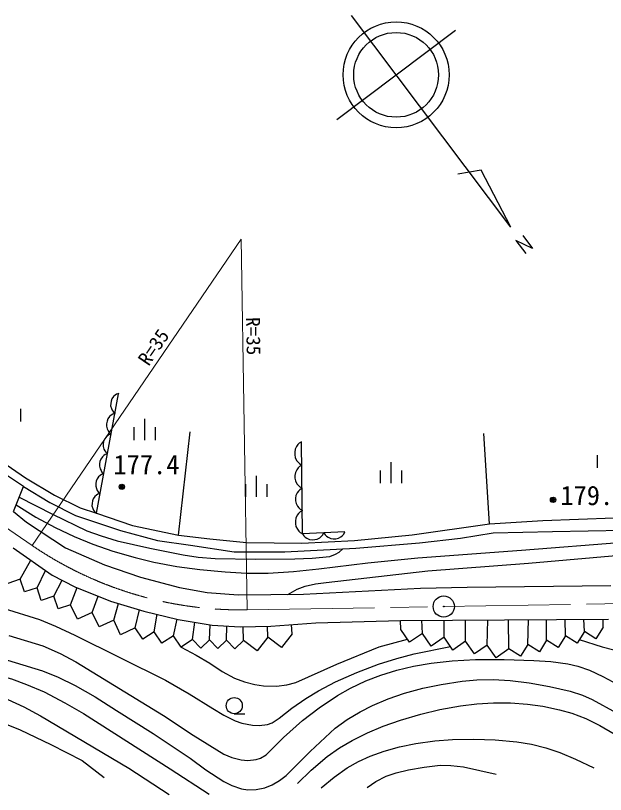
# Model space of a CAD drawing. Units: millimetres, scale not verified. Extents: x 40000 to 680000, y 20000 to 380000.
# Drawn here: x 422190 to 477833, y 263013 to 336544 of the extents above; entities that cross this region are included whole.
import ezdxf
from ezdxf.enums import TextEntityAlignment as Align

# ---------------------------------------------------------------- set-up
doc = ezdxf.new("R2010")
doc.units = ezdxf.units.MM
doc.header["$LTSCALE"] = 1000
doc.linetypes.add('CHAIN', pattern=[18.5, 12, -1.5, 3.5, -1.5])
for name, color, linetype, lineweight in [('M-BGD', 7, 'Continuous', 25), ('M-BMK', 2, 'CHAIN', 13), ('M-BMK-HTXT', 7, 'Continuous', 13), ('M-BMK-SRVR', 3, 'Continuous', 25)]:
    doc.layers.add(name, color=color, linetype=linetype, lineweight=lineweight)
doc.styles.add('ＭＳ ゴシック', font='')
doc.styles.get('ＭＳ ゴシック').set_extended_font_data('MS Gothic')

msp = doc.modelspace()

# ---------------------------------------------------------------- linework, layer by layer
at = {"layer": 'M-BGD'}
for p, q in [((468908, 316564), (453881, 336544)), ((452494, 326742), (463683, 335157)), ((466101, 321961), (463902, 321558)), ((468908, 316564), (466101, 321961)), ((470039, 315787), (470967, 314553)), ((470967, 314553), (469396, 315309)), ((469396, 315309), (470334, 314076)), ((429809, 289568), (431913, 300844)), ((431711, 300795), (431578, 300704)), ((431918, 300872), (431711, 300795)), ((431205, 300155), (431163, 299931)), ((431284, 300372), (431205, 300155)), ((431438, 300576), (431284, 300372)), ((431578, 300704), (431438, 300576)), ((422652, 299426), (422652, 298226)), ((431163, 299931), (431158, 299700)), ((431158, 299700), (431229, 299455)), ((431229, 299455), (431313, 299285)), ((431313, 299285), (431404, 299152)), ((422925, 292098), (413030, 298639)), ((431064, 298692), (430902, 298478)), ((431211, 298827), (431064, 298692)), ((431351, 298923), (431211, 298827)), ((431570, 299005), (431351, 298923)), ((431404, 299152), (431570, 299005)), ((415005, 298484), (423109, 292916)), ((430775, 298014), (430770, 297770)), ((430819, 298250), (430775, 298014)), ((430902, 298478), (430819, 298250)), ((434356, 298473), (434357, 296473)), ((430770, 297770), (430844, 297513)), ((430844, 297513), (430932, 297333)), ((430932, 297333), (431028, 297193)), ((431028, 297193), (431203, 297039)), ((433356, 297673), (433357, 296473)), ((435356, 297673), (435357, 296473)), ((437555, 287476), (438655, 297244)), ((466909, 288546), (466377, 297086)), ((430569, 296539), (430489, 296321)), ((430722, 296742), (430569, 296539)), ((430862, 296870), (430722, 296742)), ((430995, 296961), (430862, 296870)), ((431203, 297039), (430995, 296961)), ((430448, 296097), (430443, 295866)), ((430443, 295866), (430513, 295621)), ((430489, 296321), (430448, 296097)), ((430513, 295621), (430598, 295451)), ((448562, 295601), (448521, 295336)), ((448691, 295866), (448562, 295601)), ((448821, 296044), (448691, 295866)), ((448951, 296177), (448821, 296044)), ((449170, 296312), (448951, 296177)), ((449266, 287612), (449170, 296275)), ((430374, 294874), (430220, 294671)), ((430514, 295002), (430374, 294874)), ((430647, 295094), (430514, 295002)), ((430598, 295451), (430689, 295318)), ((430855, 295171), (430647, 295094)), ((430689, 295318), (430855, 295171)), ((448521, 295336), (448524, 295072)), ((448524, 295072), (448570, 294809)), ((477042, 295036), (477042, 293836)), ((430099, 294229), (430095, 293998)), ((430141, 294454), (430099, 294229)), ((430220, 294671), (430141, 294454)), ((448570, 294809), (448705, 294546)), ((448705, 294546), (448839, 294372)), ((448839, 294372), (448973, 294241)), ((448973, 294241), (449194, 294112)), ((457592, 294385), (457593, 292385)), ((430095, 293998), (430165, 293753)), ((430165, 293753), (430249, 293583)), ((430249, 293583), (430340, 293450)), ((430340, 293450), (430506, 293303)), ((448586, 293401), (448545, 293137)), ((448715, 293666), (448586, 293401)), ((448845, 293844), (448715, 293666)), ((448976, 293977), (448845, 293844)), ((449194, 294112), (448976, 293977)), ((456592, 293585), (456593, 292385)), ((458592, 293585), (458593, 292385)), ((423109, 292916), (425875, 291280)), ((429872, 292803), (429792, 292586)), ((430026, 293006), (429872, 292803)), ((430165, 293135), (430026, 293006)), ((430298, 293226), (430165, 293135)), ((430506, 293303), (430298, 293226)), ((444892, 293105), (444893, 291105)), ((448545, 293137), (448548, 292873)), ((448548, 292873), (448595, 292609)), ((421991, 289721), (422925, 292098)), ((422925, 292098), (425424, 290574)), ((429751, 292362), (429746, 292131)), ((429746, 292131), (429816, 291886)), ((429792, 292586), (429751, 292362)), ((443893, 292305), (443893, 291105)), ((445893, 292305), (445893, 291105)), ((448595, 292609), (448730, 292347)), ((448730, 292347), (448864, 292172)), ((448864, 292172), (448997, 292041)), ((448997, 292041), (449219, 291912)), ((425875, 291280), (428290, 290074)), ((429817, 291267), (429677, 291138)), ((429816, 291886), (429901, 291715)), ((429950, 291358), (429817, 291267)), ((429901, 291715), (429992, 291582)), ((430158, 291435), (429950, 291358)), ((429992, 291582), (430158, 291435)), ((448638, 291233), (448599, 290981)), ((448761, 291487), (448638, 291233)), ((448885, 291656), (448761, 291487)), ((449010, 291784), (448885, 291656)), ((449219, 291912), (449010, 291784)), ((425424, 290574), (427857, 289358)), ((429402, 290494), (429398, 290263)), ((429444, 290718), (429402, 290494)), ((429523, 290935), (429444, 290718)), ((429677, 291138), (429523, 290935)), ((448599, 290981), (448602, 290729)), ((448602, 290729), (448646, 290477)), ((448646, 290477), (448775, 290227)), ((421991, 289721), (423218, 288708)), ((428290, 290074), (429809, 289568)), ((429398, 290263), (429468, 290018)), ((429468, 290018), (429552, 289847)), ((429552, 289847), (429643, 289714)), ((429643, 289714), (429809, 289568)), ((448775, 290227), (448903, 290060)), ((448903, 290060), (449030, 289936)), ((449242, 289812), (449023, 289678)), ((449030, 289936), (449242, 289812)), ((427857, 289358), (432088, 287931)), ((429809, 289568), (433221, 288400)), ((448634, 289101), (448592, 288837)), ((448763, 289367), (448634, 289101)), ((448893, 289544), (448763, 289367)), ((449023, 289678), (448893, 289544)), ((471931, 288866), (478650, 289111)), ((423218, 288708), (426896, 286278)), ((433221, 288400), (437555, 287476)), ((448592, 288837), (448595, 288573)), ((448595, 288573), (448642, 288309)), ((448642, 288309), (448777, 288047)), ((459606, 287522), (466909, 288546)), ((466909, 288546), (471931, 288866)), ((432088, 287931), (435579, 286980)), ((448777, 288047), (448911, 287872)), ((448911, 287872), (449045, 287742)), ((449045, 287742), (449266, 287612)), ((449259, 287612), (449388, 287418)), ((453255, 287800), (449266, 287612)), ((451146, 287501), (451257, 287706)), ((451257, 287706), (451386, 287512)), ((451386, 287512), (451512, 287398)), ((453030, 287469), (453144, 287595)), ((453144, 287595), (453255, 287800)), ((454153, 286985), (459606, 287522)), ((464151, 287201), (467231, 287709)), ((467231, 287709), (472849, 287846)), ((472849, 287846), (480310, 287968)), ((435579, 286980), (438699, 286558)), ((437555, 287476), (440525, 287136)), ((440525, 287136), (443982, 286796)), ((443982, 286796), (449192, 286749)), ((449192, 286749), (454153, 286985)), ((449388, 287418), (449514, 287304)), ((449514, 287304), (449679, 287191)), ((449679, 287191), (449925, 287083)), ((449925, 287083), (450166, 287054)), ((450166, 287054), (450406, 287065)), ((450406, 287065), (450644, 287117)), ((450644, 287117), (450878, 287248)), ((450878, 287248), (451032, 287375)), ((451032, 287375), (451146, 287501)), ((451512, 287398), (451677, 287285)), ((451677, 287285), (451923, 287177)), ((451923, 287177), (452164, 287148)), ((452164, 287148), (452404, 287159)), ((452404, 287159), (452642, 287211)), ((452642, 287211), (452876, 287342)), ((452876, 287342), (453030, 287469)), ((454297, 286263), (460287, 286772)), ((460287, 286772), (464151, 287201)), ((421950, 286280), (425648, 283712)), ((426896, 286278), (430573, 284690)), ((438699, 286558), (442824, 285925)), ((447583, 285926), (454297, 286263)), ((442824, 285925), (447583, 285926)), ((422635, 283320), (423614, 285124)), ((430573, 284690), (433970, 283538)), ((424218, 282521), (424996, 284165)), ((422635, 283320), (421444, 282928)), ((423027, 282129), (422635, 283320)), ((425648, 283712), (427789, 282623)), ((425801, 281721), (426586, 283235)), ((433970, 283538), (437647, 282556)), ((424218, 282521), (423027, 282129)), ((424610, 281329), (424218, 282521)), ((427384, 280922), (428002, 282536)), ((427789, 282623), (431136, 281262)), ((437647, 282556), (440264, 282090)), ((449351, 281908), (460374, 282495)), ((460374, 282495), (464788, 282574)), ((464788, 282574), (478343, 282734)), ((425801, 281721), (424610, 281329)), ((426193, 280530), (425801, 281721)), ((429413, 280197), (429976, 281733)), ((440264, 282090), (443194, 281872)), ((443194, 281872), (449351, 281908)), ((427384, 280922), (426193, 280530)), ((428036, 279545), (427384, 280922)), ((431136, 281262), (434289, 280328)), ((431443, 279472), (431906, 281034)), ((429413, 280197), (428036, 279545)), ((430066, 278820), (429413, 280197)), ((433472, 278748), (433876, 280451)), ((434289, 280328), (437535, 279541)), ((431443, 279472), (430066, 278820)), ((432095, 278095), (431443, 279472)), ((435276, 278374), (435551, 280022)), ((437080, 278000), (437429, 279567)), ((437535, 279541), (440727, 278997)), ((450517, 279207), (458508, 279442)), ((458508, 279442), (478136, 279564)), ((458522, 278577), (458508, 279442)), ((460564, 278212), (460503, 279455)), ((462606, 277847), (462619, 279468)), ((464649, 277481), (464627, 279480)), ((466691, 277116), (466726, 279493)), ((468733, 276751), (468690, 279506)), ((470511, 277160), (470575, 279517)), ((472290, 277569), (472276, 279528)), ((474068, 277977), (474051, 279539)), ((475846, 278386), (475803, 279550)), ((477624, 278795), (477616, 279561)), ((433472, 278748), (432095, 278095)), ((434187, 277659), (433472, 278748)), ((438884, 277626), (439090, 279276)), ((440484, 277604), (440540, 279029)), ((440727, 278997), (443373, 278842)), ((442084, 277581), (442129, 278915)), ((443373, 278842), (446275, 278894)), ((443683, 277559), (443658, 278848)), ((445981, 277866), (445959, 278888)), ((446275, 278894), (450517, 279207)), ((448278, 278173), (448224, 279038)), ((477624, 278795), (476940, 277702)), ((435276, 278374), (434187, 277659)), ((435991, 277285), (435276, 278374)), ((437080, 278000), (435991, 277285)), ((437795, 276911), (437080, 278000)), ((448278, 278173), (447283, 276871)), ((459360, 277374), (458522, 278577)), ((460564, 278212), (459360, 277374)), ((461403, 277008), (460564, 278212)), ((474068, 277977), (473383, 276884)), ((475161, 277293), (474068, 277977)), ((475846, 278386), (475161, 277293)), ((476940, 277702), (475846, 278386)), ((438884, 277626), (437795, 276911)), ((439673, 276815), (438884, 277626)), ((440484, 277604), (439673, 276815)), ((441273, 276793), (440484, 277604)), ((442084, 277581), (441273, 276793)), ((442872, 276770), (442084, 277581)), ((443683, 277559), (442872, 276770)), ((444985, 276564), (443683, 277559)), ((445981, 277866), (444985, 276564)), ((447283, 276871), (445981, 277866)), ((462606, 277847), (461403, 277008)), ((463445, 276643), (462606, 277847)), ((464649, 277481), (463445, 276643)), ((465487, 276278), (464649, 277481)), ((472290, 277569), (471605, 276475)), ((473383, 276884), (472290, 277569)), ((466691, 277116), (465487, 276278)), ((467529, 275912), (466691, 277116)), ((468733, 276751), (467529, 275912)), ((469827, 276066), (468733, 276751)), ((470511, 277160), (469827, 276066)), ((471605, 276475), (470511, 277160)), ((442819, 270634), (443819, 270634))]:
    msp.add_line(p, q, dxfattribs=at)
for points in [[(422526, 291082), (425661, 289462), (428917, 287914), (430253, 287415), (431786, 286964), (434867, 286248), (438008, 285624), (439425, 285419), (441015, 285296), (444813, 285224), (448534, 285257), (450153, 285315), (451828, 285485), (452385, 285686), (452716, 285894), (453051, 286200)], [(422242, 290358), (424111, 289197), (425908, 288204), (427719, 287354), (429471, 286646), (431362, 285988), (433476, 285372), (435240, 284947), (437405, 284544), (439584, 284240), (441966, 284015), (443966, 283912), (446007, 283910), (448401, 284062), (450789, 284318), (455417, 284884), (460151, 285360), (469921, 286075), (479519, 286823), (483671, 287314), (487746, 287693), (490143, 287772), (492247, 287944), (492965, 288156)], [(447871, 281899), (448750, 282386), (449514, 282689), (450486, 282900), (451491, 283016), (461085, 284117), (470584, 284859), (480273, 285708), (489760, 286295), (499467, 286830), (509158, 287428), (518672, 288062), (522633, 288271), (526556, 288595), (527522, 289184)], [(421015, 280582), (424455, 279539), (425969, 278913), (427772, 278044), (436326, 273792), (438570, 272515), (440800, 271126), (441823, 270505), (442900, 269973), (443523, 269751), (444544, 269537), (445164, 269509), (445960, 269623), (446399, 269786), (447067, 270213), (448254, 271168), (449567, 272072), (450774, 272806), (452373, 273634), (454374, 274515), (456431, 275309), (458144, 275860), (459786, 276272), (463218, 276969)], [(421548, 278027), (424749, 277030), (426398, 276305), (427886, 275536), (436152, 270468), (438930, 268605), (441834, 266802), (442578, 266501), (443474, 266282), (444093, 266229), (444896, 266311), (445309, 266447), (445816, 266739), (447473, 268376), (449259, 269994), (450835, 271189), (452552, 272348), (453775, 273037), (455225, 273726), (456639, 274277), (458170, 274753), (459729, 275125), (461385, 275408), (463374, 275621), (465571, 275745), (468276, 275752), (471065, 275654), (472682, 275549), (474274, 275334), (475241, 275108), (476340, 274733), (477600, 274160), (479016, 273397)], [(475370, 277626), (477537, 276952), (479865, 276344), (480696, 276266), (481692, 276298), (482888, 276474), (484148, 276767), (485306, 277105), (486612, 277600), (488301, 278479)], [(437795, 276911), (439216, 276175), (440499, 275390), (441676, 274628), (442839, 274000), (443774, 273641), (444749, 273393), (445582, 273273), (446791, 273242), (447788, 273362), (448619, 273577), (452502, 275298), (456496, 276944), (459157, 277665)], [(408414, 276546), (417998, 274882), (419876, 274463), (421801, 273923), (423231, 273406), (424882, 272684), (426843, 271673), (428606, 270652), (436765, 265418), (440439, 263037)], [(420273, 276031), (424719, 274686), (426198, 274072), (427818, 273282), (429683, 272225), (431714, 270945), (435158, 268767), (438648, 266426), (440152, 265329), (441830, 264239), (442592, 263852), (443489, 263547), (444088, 263460), (444901, 263480), (445700, 263645), (446380, 263910), (447074, 264313), (447712, 264801), (449983, 267078), (452343, 269254), (453485, 270072), (454685, 270803), (455876, 271420), (457349, 272046), (458868, 272563), (460618, 273036), (462346, 273404), (464326, 273707), (465718, 273831), (467243, 273850), (468841, 273762), (470633, 273550), (472563, 273209), (474523, 272755), (475660, 272379), (476597, 271971), (478867, 270717)], [(414790, 273693), (416761, 273357), (418607, 272944), (419952, 272545), (421452, 271984), (422958, 271281), (424540, 270421), (432867, 265478), (436679, 263013)], [(448787, 264056), (450086, 265308), (451589, 266595), (452732, 267401), (453939, 268117), (455378, 268836), (456862, 269459), (458494, 270037), (460413, 270599), (462198, 271027), (464165, 271388), (465688, 271580), (467288, 271673), (468890, 271662), (470491, 271543), (471936, 271338), (473517, 271005), (474678, 270670), (475991, 270176), (477307, 269529), (478666, 268728)], [(420107, 269967), (421450, 269568), (422630, 269110), (425508, 267741), (428464, 266210), (430532, 264609)], [(451016, 263632), (452256, 264650), (453486, 265528), (454529, 266118), (455625, 266615), (456951, 267091), (458392, 267492), (459960, 267818), (461743, 268070), (463420, 268194), (465419, 268225), (467420, 268153), (469467, 267973), (470851, 267754), (472212, 267422), (473532, 266971), (475008, 266349), (476744, 265531)], [(455355, 263664), (456182, 264235), (457137, 264744), (458080, 265065), (459261, 265332), (460745, 265600), (462259, 265764), (463258, 265750), (464454, 265618), (467539, 264919)]]:
    msp.add_lwpolyline(points, dxfattribs=at)
for centre, radius in [((458089, 330950), 5000), ((458089, 330950), 4000), ((432215, 292056), 250), ((432215, 292056), 150), ((432215, 292056), 50), ((472891, 290827), 250), ((472891, 290827), 150), ((472891, 290827), 50), ((442818, 271394), 760)]:
    msp.add_circle(centre, radius, dxfattribs=at)
at = {"layer": 'M-BMK'}
for p, q in [((401988, 301349), (423746, 286516)), ((444051, 280440), (547135, 282177))]:
    msp.add_line(p, q, dxfattribs=at)
msp.add_arc((443461, 315435), 35000, 235.71639, 270.96549, dxfattribs=at)
at = {"layer": 'M-BMK-HTXT'}
for q in [(423746, 286516), (444051, 280440)]:
    msp.add_line((443461, 315435), q, dxfattribs=at)
at = {"layer": 'M-BMK-SRVR'}
for radius in [1000, 40]:
    msp.add_circle((462583, 280752), radius, dxfattribs=at)

# ---------------------------------------------------------------- texts
at = {"layer": 'M-BGD', "style": 'ＭＳ ゴシック'}
for s, p in [('177.4', (431417, 292686)), ('179.3', (473583, 289774))]:
    msp.add_text(s, height=1833, rotation=0.015, dxfattribs=at).set_placement(p, align=Align.BOTTOM_LEFT)
at = {"layer": 'M-BMK-HTXT', "style": 'ＭＳ ゴシック'}
for rotation, p in [(271.115, (443535, 308051)), (55.715, (435065, 303160))]:
    msp.add_text('R=35', height=1320, rotation=rotation, dxfattribs=at).set_placement(p, align=Align.BOTTOM_LEFT)

doc.saveas('drawing.dxf')
